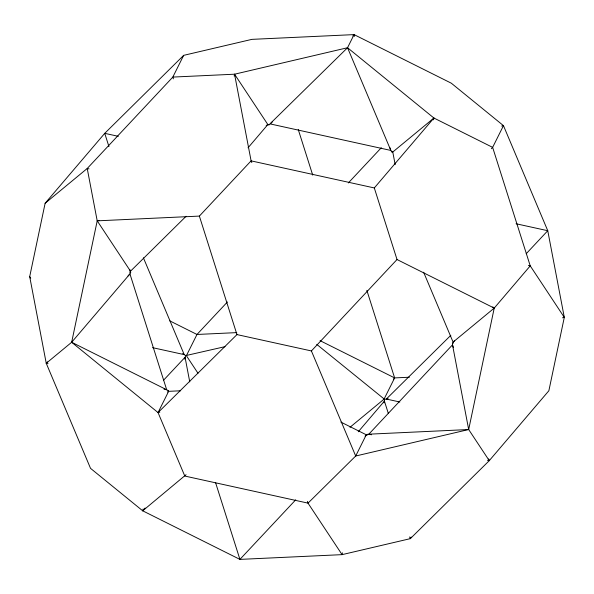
<?xml version="1.0" encoding="UTF-8"?>
<svg xmlns="http://www.w3.org/2000/svg" width="594" height="594" viewBox="0 0 594 594"><rect width="100%" height="100%" fill="white"/><g stroke="black" fill="none" stroke-linecap="round" stroke-linejoin="round"><path stroke-width="0.89" d="M367.062 435.261L367.092 434.4L368.815 434.184L468.681 429.536L489.263 460.662L410.335 538.647L342.077 554.64L239.917 559.392L142.716 510.818L90.533 468.354L46.243 363.283L29.7 276.626L45.129 203.259L104.737 133.338L183.665 55.353L251.923 39.36L354.083 34.608L451.284 83.182L503.467 125.646L547.757 230.717L564.3 317.374L548.871 390.741L489.263 460.662L487.451 460.261M316.78 344.401L384.57 399.331L384.036 402.903M48.055 363.677L46.243 363.283L71.666 342.27L97.208 220.842L87.214 168.488L172.832 77.079L183.665 55.353M186.063 474.695L142.716 510.818L143.095 509.006M234.177 76.017L234.556 74.205L347.542 47.728L354.083 34.608L354.648 36.375M184.675 359.08L185.677 355.62L225.007 346.651M342.456 552.828L342.077 554.64L308.011 503.133L307.447 501.358M433.531 119.84L433.917 118.028L347.542 47.728L268.896 124.911L267.857 124.562L234.556 74.205L172.832 77.079L173.396 78.846M129.796 269.498L130.695 272.468L129.938 273.923L71.666 342.27L158.041 412.57L184.801 476.046L308.011 503.133L355.695 456.014L468.681 429.536L494.223 308.108L530.234 265.867L492.641 147.371L503.467 125.646L501.678 126.069M167.686 392.114L168.199 390.681L166.691 389.761L71.666 342.27M159.838 412.147L158.041 412.57L168.629 391.335L168.199 390.681M350 427.279L384.043 399.146L394.631 377.91L366.854 290.369M411.137 537.035L410.335 538.647L409.622 536.946M468.681 429.536L452.509 344.824L452.502 343.206L454.403 340.8M248.032 147.809L267.857 124.562M423.626 272.223L453.081 342.099L494.223 308.108L397.022 259.533L374.309 187.942L433.917 118.028L492.641 147.371L491.372 148.723M142.716 510.818L145.114 508.004M358.256 431.779L384.415 401.091L388.342 413.469M365.08 436.189L367.092 434.4M46.243 363.283L47.513 361.932M128.037 275.95L129.938 273.923L166.691 389.761L163.974 389.159M272.29 121.933L270.389 123.968L390.837 150.438L391.817 151.93L392.775 152.019L433.917 118.028M352.814 35.959L354.083 34.608M186.085 216.283L130.509 271.198L97.208 220.842L199.369 216.09L251.099 160.863L234.556 74.205M227.42 301.967L196.978 334.467L186.39 355.702L197.995 373.247M163.499 380.286L185.053 357.269L189.746 381.86M348.329 182.945L381.303 147.743M158.041 412.57L236.969 334.585L311.404 350.943L397.022 259.533M393.369 379.254L394.631 377.91L409.355 377.227M295.715 499.821L239.917 559.392L215.511 482.469M526.202 253.735L547.757 230.717L516.06 223.752M450.831 335.313L386.338 399.042L384.57 399.331M45.129 203.259L87.214 168.488L89.026 168.882M266.171 125.668L267.456 124.606M391.817 151.93L392.493 151.708M97.208 220.842L99.005 220.419M562.503 317.797L564.3 317.374L530.234 265.867L528.422 265.466M388.134 398.619L386.338 399.042L399.821 402.004M236.739 332.618L196.978 334.467L169.795 320.879M168.629 391.335L180.65 390.778M452.502 343.206L453.259 343.235M374.309 187.942L251.099 160.863L251.811 162.563M118.325 136.323L104.737 133.338L108.947 146.607M152.517 347.646L184.214 354.611L185.677 355.62M371.532 434.786L368.815 434.184L452.509 344.824L453.348 347.475M129.566 271.978L130.695 272.468L130.131 272.223M320.084 340.659L394.631 377.91M340.889 422.089L366.283 434.778L355.695 456.014L311.404 350.943M492.79 306.942L494.223 308.108M182.781 353.445L184.214 354.611L143.399 257.796M268.443 124.443L268.896 124.911M29.7 276.626L30.717 278.163M347.542 47.728L390.837 150.438L389.998 147.787M488.699 458.895L489.263 460.662M298.24 129.485L312.719 175.111M199.369 216.09L236.969 334.585M392.775 152.019L395.181 164.635"/></g></svg>
